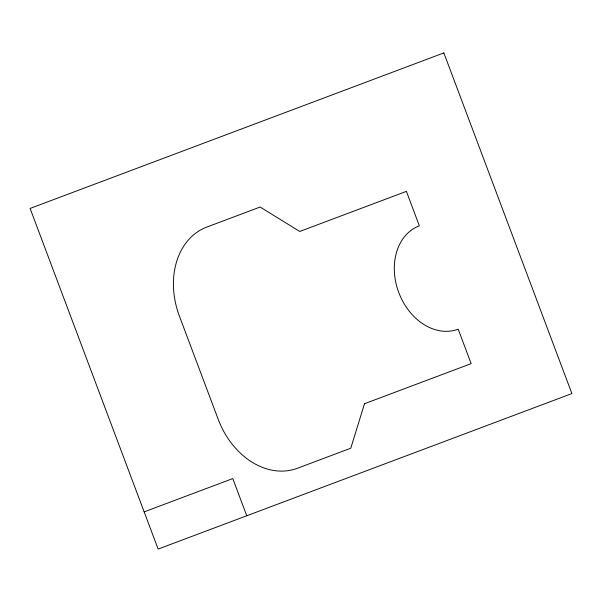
<?xml version="1.0" encoding="UTF-8"?>
<svg xmlns="http://www.w3.org/2000/svg" width="602" height="602" viewBox="0 0 602 602"><rect width="100%" height="100%" fill="white"/><g stroke="black" fill="none" stroke-linecap="round" stroke-linejoin="round"><path stroke-width="0.9" d="M144.156 511.881L232.778 478.575L246.767 515.771M364.496 403.731L350.785 448.204L297.463 468.251A73.617 56.964 69.4 0 1 218.233 419.383L179.381 316.02A73.617 56.964 69.4 0 1 206.81 227.067L260.132 207.028L299.743 231.461L406.395 191.368L419.346 225.825A55.211 42.727 69.4 0 0 398.772 292.542A55.211 42.727 69.4 0 0 458.197 329.189L471.148 363.646L364.496 403.731M443.855 52.916L30.1 208.435L158.145 549.084L571.9 393.565L443.855 52.916"/></g></svg>
